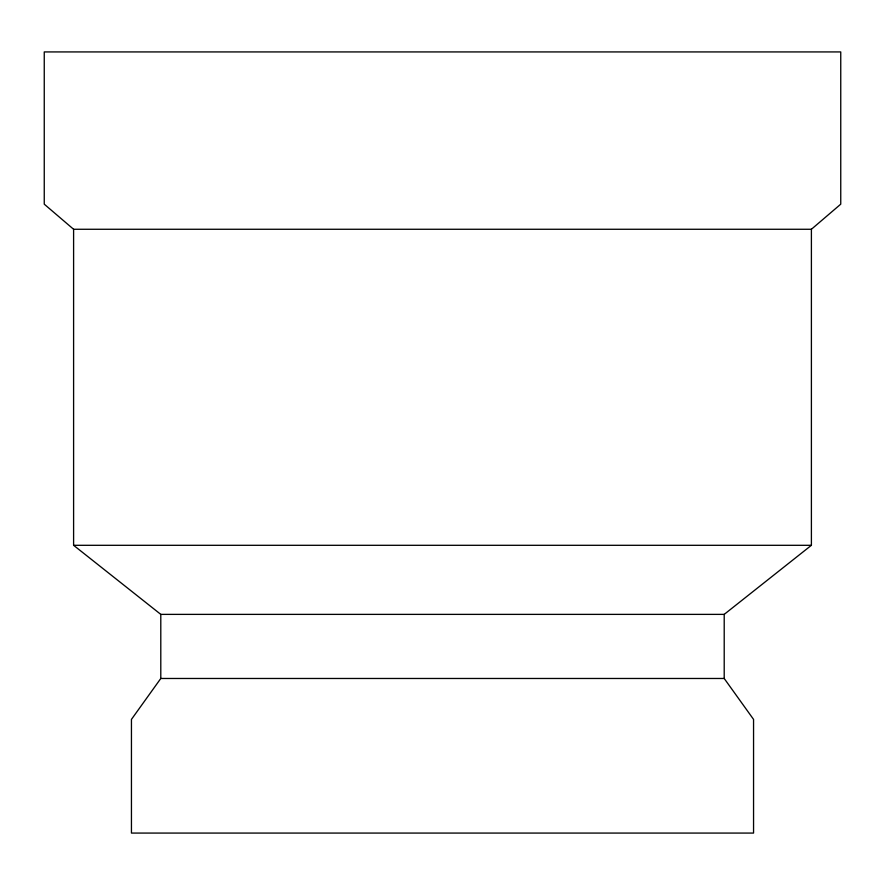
<?xml version="1.0" encoding="UTF-8"?>
<svg xmlns="http://www.w3.org/2000/svg" width="885" height="885" viewBox="0 0 885 885"><rect width="100%" height="100%" fill="white"/><g stroke="black" fill="none" stroke-linecap="round" stroke-linejoin="round"><path stroke-width="1.33" d="M73.599 229.27L73.599 545.304L160.793 614.378L160.793 678.474L131.445 719.394L131.445 833.073L753.555 833.073L753.555 719.394L724.207 678.474L724.207 614.378L811.401 545.304L811.401 229.27L840.75 204.169L840.75 51.927L44.25 51.927L44.25 204.169L73.599 229.27L811.401 229.27M73.599 545.304L811.401 545.304M160.793 614.378L724.207 614.378M160.793 678.474L724.207 678.474"/></g></svg>
